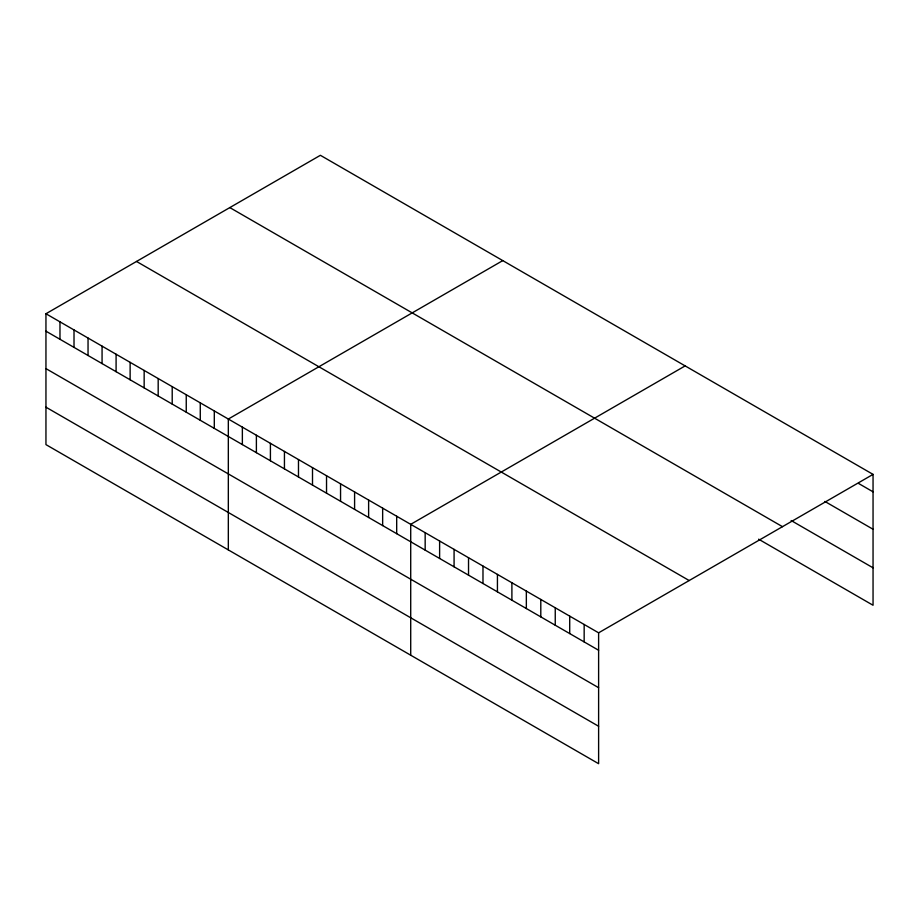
<?xml version="1.0" encoding="UTF-8"?>
<svg xmlns="http://www.w3.org/2000/svg" width="919" height="919" viewBox="0 0 919 919"><rect width="100%" height="100%" fill="white"/><g stroke="black" fill="none" stroke-linecap="round" stroke-linejoin="round"><path stroke-width="1.38" d="M45.95 313.747L598.614 632.823L598.614 763.7L45.95 444.612L45.95 313.747L320.386 155.3L873.05 474.388L873.05 605.253L758.623 539.189M502.762 260.605L228.326 419.041L228.326 549.918M685.149 365.9L410.713 524.335L410.713 655.213M598.614 632.823L873.05 474.388M858.599 483.474L873.05 491.826M824.871 501.441L873.05 529.252M791.144 520.533L873.05 567.816M229.819 207.591L782.483 526.667M136.517 261.455L689.181 580.544M45.95 331.185L598.614 650.261M45.95 368.622L598.614 687.699M45.95 407.186L598.614 726.263M584.162 624.483L584.162 641.921M569.711 616.132L569.711 633.57M555.248 607.792L555.248 625.23M540.797 599.441L540.797 616.879M526.346 591.101L526.346 608.539M511.894 582.749L511.894 600.199M497.432 574.409L497.432 591.847M482.98 566.07L482.98 583.508M468.529 557.718L468.529 575.156M454.078 549.378L454.078 566.816M439.615 541.027L439.615 558.465M425.164 532.687L425.164 550.125M396.686 516.237L396.686 533.675M382.649 508.138L382.649 525.576M368.622 500.039L368.622 517.477M354.596 491.941L354.596 509.379M340.558 483.842L340.558 501.28M326.532 475.743L326.532 493.181M312.506 467.645L312.506 485.083M298.48 459.546L298.48 476.984M284.442 451.436L284.442 468.885M270.416 443.337L270.416 460.775M256.39 435.238L256.39 452.676M242.363 427.14L242.363 444.578M214.299 410.942L214.299 428.38M200.273 402.844L200.273 420.282M186.247 394.745L186.247 412.183M172.209 386.646L172.209 404.084M158.183 378.548L158.183 395.986M144.157 370.449L144.157 387.887M130.13 362.35L130.13 379.788M116.093 354.24L116.093 371.69M102.066 346.141L102.066 363.579M88.04 338.043L88.04 355.481M74.014 329.944L74.014 347.382M59.976 321.845L59.976 339.283"/></g></svg>
